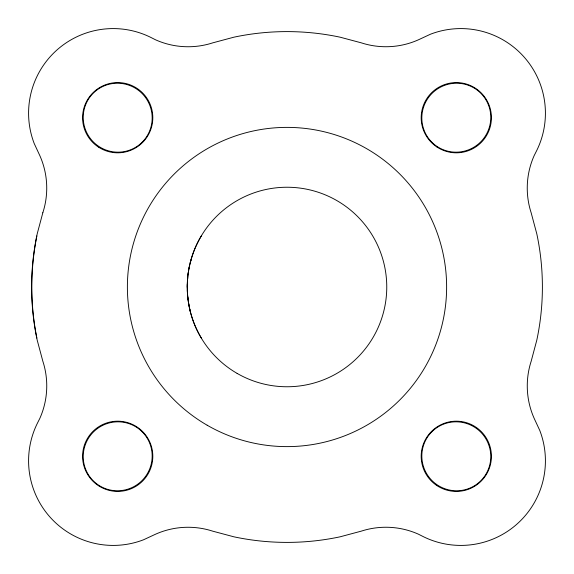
<?xml version="1.0" encoding="UTF-8"?>
<svg xmlns="http://www.w3.org/2000/svg" width="574" height="574" viewBox="0 0 574 574"><rect width="100%" height="100%" fill="white"/><g stroke="black" fill="none" stroke-linecap="round" stroke-linejoin="round"><path stroke-width="0.86" d="M187.246 287.287L187.332 284.08M187.433 280.887L187.72 277.716M201.359 235.921C182.618 266.566 182.618 307.434 201.359 338.079M188.014 274.58L188.502 271.488M36.872 235.921C30.128 269.572 30.128 304.428 36.872 338.079M188.982 268.467L189.628 265.511M190.267 262.648L191.042 259.871M189.743 309.006L190.389 311.861M188.588 303.058L189.09 306.071M187.777 296.851L188.1 299.98M187.346 290.494L187.476 293.687M42.828 212.746L37.188 233.898A255.394 255.394 0 0 0 37.188 340.102L42.842 361.225A79.815 79.815 0 0 1 39.85 418.353L37.805 422.407A84.6 84.6 0 0 0 143.5 539.797L155.619 534.172A79.808 79.808 0 0 1 212.746 531.172L233.898 536.812A255.394 255.394 0 0 0 340.102 536.812L361.225 531.158A79.815 79.815 0 0 1 418.353 534.15L422.407 536.195A84.6 84.6 0 0 0 539.797 430.5L534.172 418.381A79.808 79.808 0 0 1 531.172 361.254L536.812 340.102A255.394 255.394 0 0 0 536.812 233.898L531.158 212.775A79.808 79.808 0 0 1 534.15 155.647L536.195 151.593A84.6 84.6 0 0 0 430.5 34.203L418.381 39.828A79.808 79.808 0 0 1 361.254 42.828L340.102 37.188A255.394 255.394 0 0 0 233.898 37.188L212.775 42.842A79.815 79.815 0 0 1 155.647 39.85L151.593 37.805A84.6 84.6 0 0 0 34.203 143.5L39.828 155.619A79.808 79.808 0 0 1 42.828 212.746M437.079 147.088A35.114 35.114 0 0 0 491.366 119.65A35.114 35.114 0 0 0 440.466 86.358A35.114 35.114 0 0 0 437.079 147.088M98.477 147.088A35.114 35.114 0 0 0 152.756 119.65A35.114 35.114 0 0 0 101.856 86.358A35.114 35.114 0 0 0 98.477 147.088M98.477 485.69A35.114 35.114 0 0 0 152.756 458.26A35.114 35.114 0 0 0 101.856 424.961A35.114 35.114 0 0 0 98.477 485.69M437.079 485.69A35.114 35.114 0 0 0 491.366 458.26A35.114 35.114 0 0 0 440.466 424.961A35.114 35.114 0 0 0 437.079 485.69M207.192 425.234A159.622 159.622 0 0 0 446.622 287A159.622 159.622 0 0 0 207.192 148.766A159.622 159.622 0 0 0 207.192 425.234M237.119 373.394A99.761 99.761 0 0 0 386.761 287A99.761 99.761 0 0 0 237.119 200.606A99.761 99.761 0 0 0 237.119 373.394M431.813 431.813A34.713 34.368 45 0 0 432 480.603A34.713 34.368 45 0 0 480.79 480.79A34.713 34.368 45 0 0 480.603 432A34.713 34.368 45 0 0 431.813 431.813M142.187 431.813A34.713 34.368 -45 0 0 93.397 432A34.713 34.368 -45 0 0 93.21 480.79A34.713 34.368 -45 0 0 142 480.603A34.713 34.368 -45 0 0 142.187 431.813M142.187 142.187A34.713 34.368 45 0 0 142 93.397A34.713 34.368 45 0 0 93.21 93.21A34.713 34.368 45 0 0 93.397 142A34.713 34.368 45 0 0 142.187 142.187M431.813 142.187A34.713 34.368 -45 0 0 480.603 142A34.713 34.368 -45 0 0 480.79 93.21A34.713 34.368 -45 0 0 432 93.397A34.713 34.368 -45 0 0 431.813 142.187"/></g></svg>
